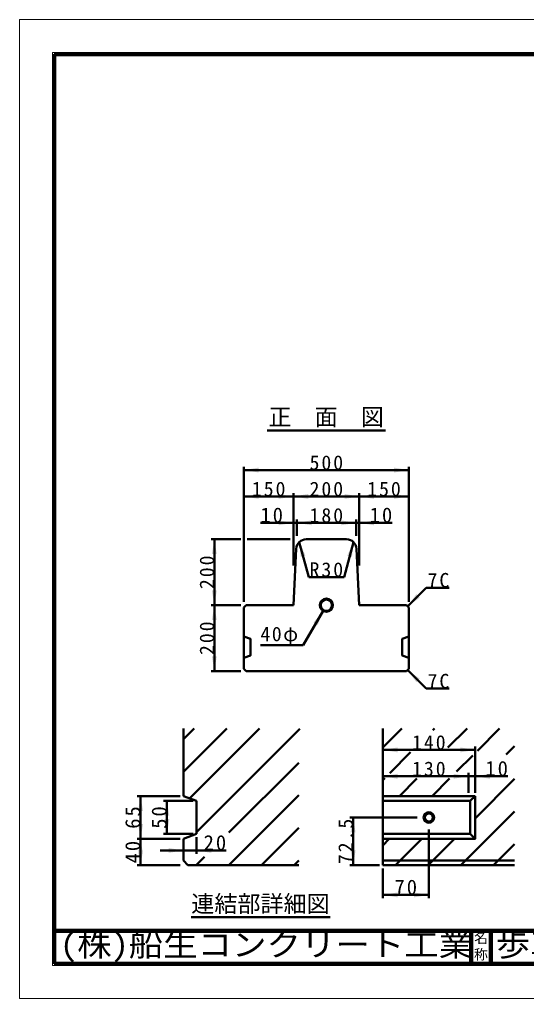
# Model space of a CAD drawing. Units: millimetres, scale not verified, with parts at other scales. Extents: x -2102 to 2102, y -1485 to 1485.
# Drawn here: x -2102 to -564, y -1485 to 1485 of the extents above; entities that cross this region are included whole.
import ezdxf
from ezdxf.enums import TextEntityAlignment as Align

# ---------------------------------------------------------------- set-up
doc = ezdxf.new("R2010")
doc.units = ezdxf.units.MM
doc.header["$LTSCALE"] = 5
doc.layers.add('0-0_V-nasSTD', color=7, linetype='Continuous', lineweight=50)
doc.layers.add('0-1_0', color=7, linetype='Continuous', lineweight=50)
doc.styles.add('ＭＳ ゴシック', font='')
doc.styles.get('ＭＳ ゴシック').set_extended_font_data('MS Gothic')

msp = doc.modelspace()

# ---------------------------------------------------------------- linework, layer by layer
at = {"layer": '0-0_V-nasSTD', "lineweight": 100}
for p, q in [((-1997.5, 1380), (-1997.5, -1380)), ((-732.5, -1280), (-732.5, -1380)), ((-672.5, -1280), (-672.5, -1380)), ((-1997.5, -1380), (1997.5, -1380))]:
    msp.add_line(p, q, dxfattribs=at)
at = {"layer": '0-0_V-nasSTD'}
for p, q in [((-1421.5, 128.087), (-1421.5, -281.913)), ((-921.5, 128.087), (-921.5, -281.913)), ((-1421.5, 118.087), (-921.5, 118.087)), ((-1271.5, 38.087), (-1421.5, 38.087)), ((-1271.5, 48.087), (-1271.5, -171.913)), ((-1271.5, 38.087), (-1071.5, 38.087)), ((-1071.5, 48.087), (-1071.5, -171.913)), ((-1071.5, 38.087), (-921.5, 38.087)), ((-1271.5, -41.913), (-1371.5, -41.913)), ((-1271.5, -41.913), (-1261.5, -41.913)), ((-1261.5, -31.913), (-1261.5, -81.913)), ((-1261.5, -41.913), (-1081.5, -41.913)), ((-1081.5, -31.913), (-1081.5, -81.913)), ((-1081.5, -41.913), (-1071.5, -41.913)), ((-1071.5, -41.913), (-971.5, -41.913)), ((-1521.5, -91.913), (-1431.5, -91.913)), ((-1511.5, -91.913), (-1511.5, -291.913)), ((-1281.5, -91.913), (-1411.5, -91.913)), ((-1253.639, -100.177), (-1225.169, -206.428)), ((-1110.037, -91.913), (-1232.963, -91.913)), ((-1089.361, -100.177), (-1117.831, -206.428)), ((-1271.5, -291.913), (-1262.925, -120.415)), ((-1071.5, -291.913), (-1080.075, -120.415)), ((-1225.169, -206.428), (-1117.831, -206.428)), ((-925, -295.413), (-868.431, -238.844)), ((-868.431, -238.844), (-798.431, -238.844)), ((-1431.5, -291.913), (-1521.5, -291.913)), ((-1511.5, -291.913), (-1511.5, -491.913)), ((-1421.5, -298.913), (-1414.5, -291.913)), ((-1414.5, -291.913), (-1271.5, -291.913)), ((-1181.5, -309.233), (-1241.5, -413.157)), ((-1241.5, -413.157), (-1371.5, -413.157)), ((-1431.5, -491.913), (-1521.5, -491.913)), ((-928.5, -491.913), (-1414.5, -491.913)), ((-925, -488.413), (-868.431, -544.982)), ((-868.431, -544.982), (-798.431, -544.982)), ((-1605.412, -665.978), (-1605.412, -870.978)), ((-1605.412, -698.702), (-1572.689, -665.978)), ((-1605.412, -797.697), (-1473.694, -665.978)), ((-1586.913, -878.192), (-1374.699, -665.978)), ((-1565.412, -980.687), (-1251.859, -667.133)), ((-1000.412, -665.978), (-1000.412, -1080.978)), ((-1000.412, -723.702), (-942.689, -665.978)), ((-848.694, -670.978), (-843.694, -665.978)), ((-802.628, -723.907), (-744.699, -665.978)), ((-645.704, -665.978), (-713.341, -733.615)), ((-1000.412, -730.978), (-720.412, -730.978)), ((-979.279, -801.563), (-915.765, -738.049)), ((-720.412, -720.978), (-720.412, -860.978)), ((-625.673, -744.943), (-600.412, -719.682)), ((-1467.544, -981.814), (-1255.412, -769.682)), ((-727.483, -747.758), (-776.448, -796.722)), ((-740.412, -800.978), (-740.412, -860.978)), ((-1000.412, -810.978), (-740.412, -810.978)), ((-1000.412, -822.697), (-994.61, -816.895)), ((-896.77, -818.049), (-949.699, -870.978)), ((-797.775, -818.049), (-850.704, -870.978)), ((-740.412, -810.978), (-720.412, -810.978)), ((-720.412, -810.978), (-620.412, -810.978)), ((-720.412, -938.676), (-600.412, -818.676)), ((-1745.412, -870.978), (-1615.412, -870.978)), ((-1735.412, -1000.978), (-1735.412, -870.978)), ((-1665.412, -885.978), (-1575.412, -885.978)), ((-1655.412, -985.978), (-1655.412, -885.978)), ((-1605.412, -870.978), (-1565.412, -885.978)), ((-1565.412, -885.978), (-1565.412, -985.978)), ((-1467.714, -1080.978), (-1255.412, -868.676)), ((-1000.412, -870.978), (-720.412, -870.978)), ((-720.412, -870.978), (-735.412, -885.978)), ((-763.719, -1080.978), (-600.412, -917.671)), ((-896.412, -935.978), (-1100.412, -935.978)), ((-1090.412, -935.978), (-1090.412, -1080.978)), ((-1368.719, -1080.978), (-1255.412, -967.671)), ((-860.412, -971.978), (-860.412, -1180.978)), ((-1745.412, -1000.978), (-1615.412, -1000.978)), ((-1735.412, -1080.978), (-1735.412, -1000.978)), ((-1665.412, -985.978), (-1575.412, -985.978)), ((-1565.412, -985.978), (-1605.412, -1000.978)), ((-1605.412, -1000.978), (-1605.412, -1066.978)), ((-1565.412, -995.978), (-1565.412, -1045.978)), ((-1000.412, -985.978), (-735.412, -985.978)), ((-1000.412, -1020.687), (-980.704, -1000.978)), ((-961.709, -1080.978), (-881.709, -1000.978)), ((-862.714, -1080.978), (-782.714, -1000.978)), ((-735.412, -985.978), (-720.412, -1000.978)), ((-1675.412, -1035.978), (-1605.412, -1035.978)), ((-664.724, -1080.978), (-600.412, -1016.666)), ((-1605.412, -1066.978), (-1591.412, -1080.978)), ((-1566.709, -1080.978), (-1541.521, -1055.79)), ((-1269.724, -1080.978), (-1255.412, -1066.666)), ((-1000.412, -1066.978), (-600.412, -1066.978)), ((-1745.412, -1080.978), (-1615.412, -1080.978)), ((-1255.412, -1080.978), (-1591.412, -1080.978)), ((-1010.412, -1080.978), (-1100.412, -1080.978)), ((-1000.412, -1080.978), (-600.412, -1080.978)), ((-1000.412, -1180.978), (-1000.412, -1090.978)), ((-1000.412, -1170.978), (-860.412, -1170.978))]:
    msp.add_line(p, q, dxfattribs=at)
at = {"layer": '0-0_V-nasSTD', "lineweight": 18}
for points in [[(-2102.5, -1485), (-2102.5, 1485), (2102.5, 1485), (2102.5, -1485)], [(-2002.5, -1385), (-2002.5, 1385), (2002.5, 1385), (2002.5, -1385)]]:
    msp.add_lwpolyline(points, close=True, dxfattribs=at)
at = {"layer": '0-0_V-nasSTD', "lineweight": 100}
msp.add_lwpolyline([(1997.5, -1380), (1997.5, 1380), (-1997.5, 1380)], dxfattribs=at)
at = {"layer": '0-0_V-nasSTD'}
for points in [[(-921.5, -298.913), (-928.5, -291.913), (-1071.5, -291.913)], [(-1421.5, -298.913), (-1421.5, -484.913), (-1414.5, -491.913)], [(-921.5, -298.913), (-921.5, -484.913), (-928.5, -491.913)], [(-1421.5, -386.913), (-1401.5, -394.413), (-1401.5, -444.413), (-1421.5, -451.913)], [(-921.5, -386.913), (-941.5, -394.413), (-941.5, -444.413), (-921.5, -451.913)], [(-720.412, -870.978), (-720.412, -1000.978), (-1000.412, -1000.978), (-1000.412, -870.978)], [(-1000.412, -885.978), (-735.412, -885.978), (-735.412, -985.978)], [(-1605.412, -1035.978), (-1565.412, -1035.978), (-1475.412, -1035.978)]]:
    msp.add_lwpolyline(points, dxfattribs=at)
for centre, radius in [((-1171.5, -291.913), 20), ((-1171.5, -291.913), 17), ((-860.412, -935.978), 16), ((-860.412, -935.978), 12)]:
    msp.add_circle(centre, radius, dxfattribs=at)
for centre, start, end in [((-1232.963, -121.913), 90, 177.1376), ((-1110.037, -121.913), 2.8624, 90)]:
    msp.add_arc(centre, 30, start, end, dxfattribs=at)
for points in [[(-1421.5, 118.087), (-1376.5, 110.587), (-1376.5, 125.587)], [(-966.5, 110.587), (-966.5, 125.587), (-921.5, 118.087)], [(-1421.5, 38.087), (-1376.5, 30.587), (-1376.5, 45.587)], [(-1316.5, 30.587), (-1316.5, 45.587), (-1271.5, 38.087)], [(-1271.5, 38.087), (-1226.5, 30.587), (-1226.5, 45.587)], [(-1116.5, 30.587), (-1116.5, 45.587), (-1071.5, 38.087)], [(-1071.5, 38.087), (-1026.5, 30.587), (-1026.5, 45.587)], [(-966.5, 30.587), (-966.5, 45.587), (-921.5, 38.087)], [(-1316.5, -49.413), (-1316.5, -34.413), (-1271.5, -41.913)], [(-1261.5, -41.913), (-1216.5, -49.413), (-1216.5, -34.413)], [(-1126.5, -49.413), (-1126.5, -34.413), (-1081.5, -41.913)], [(-1071.5, -41.913), (-1026.5, -49.413), (-1026.5, -34.413)], [(-1519, -136.913), (-1511.5, -91.913), (-1504, -136.913)], [(-1253.639, -100.177), (-1249.237, -145.584), (-1234.748, -141.702)], [(-1108.252, -141.702), (-1093.763, -145.584), (-1089.361, -100.177)], [(-1519, -246.913), (-1511.5, -291.913), (-1504, -246.913)], [(-925, -295.413), (-898.483, -258.29), (-887.877, -268.896)], [(-1519, -336.913), (-1511.5, -291.913), (-1504, -336.913)], [(-1210.495, -344.455), (-1197.505, -351.955), (-1181.5, -309.233)], [(-1519, -446.913), (-1511.5, -491.913), (-1504, -446.913)], [(-925, -488.413), (-898.483, -525.536), (-887.877, -514.929)], [(-1000.412, -730.978), (-955.412, -738.478), (-955.412, -723.478)], [(-765.412, -738.478), (-765.412, -723.478), (-720.412, -730.978)], [(-1000.412, -810.978), (-955.412, -818.478), (-955.412, -803.478)], [(-785.412, -818.478), (-785.412, -803.478), (-740.412, -810.978)], [(-720.412, -810.978), (-675.412, -818.478), (-675.412, -803.478)], [(-1742.912, -915.978), (-1735.412, -870.978), (-1727.912, -915.978)], [(-1662.912, -930.978), (-1655.412, -885.978), (-1647.912, -930.978)], [(-1662.912, -940.978), (-1655.412, -985.978), (-1647.912, -940.978)], [(-1097.912, -980.978), (-1090.412, -935.978), (-1082.912, -980.978)], [(-1742.912, -955.978), (-1735.412, -1000.978), (-1727.912, -955.978)], [(-1742.912, -1045.978), (-1735.412, -1000.978), (-1727.912, -1045.978)], [(-1742.912, -1035.978), (-1735.412, -1080.978), (-1727.912, -1035.978)], [(-1650.412, -1043.478), (-1650.412, -1028.478), (-1605.412, -1035.978)], [(-1565.412, -1035.978), (-1520.412, -1043.478), (-1520.412, -1028.478)], [(-1097.912, -1035.978), (-1090.412, -1080.978), (-1082.912, -1035.978)], [(-1000.412, -1170.978), (-955.412, -1178.478), (-955.412, -1163.478)], [(-905.412, -1178.478), (-905.412, -1163.478), (-860.412, -1170.978)]]:
    msp.add_solid(points, dxfattribs=at)
at = {"layer": '0-1_0'}
for p, q in [((-1351, 238.087), (-992, 238.087)), ((-1581.435, -1238.88), (-1160.175, -1238.88))]:
    msp.add_line(p, q, dxfattribs=at)
at = {"layer": '0-1_0', "lineweight": 100}
msp.add_line((-1997.5, -1280), (1997.5, -1280), dxfattribs=at)

# ---------------------------------------------------------------- texts
at = {"layer": '0-0_V-nasSTD', "style": 'ＭＳ ゴシック'}
for s, height, p in [('正\u3000面\u3000図', 51.32, (-1347, 238.087)), ('連結部詳細図', 51.32, (-1581.435, -1238.88)), ('名', 30.79, (-723.518, -1326.001)), ('称', 30.79, (-723.524, -1375.99))]:
    msp.add_text(s, height=height, dxfattribs=at).set_placement(p, align=Align.BOTTOM_LEFT)
at = {"layer": '0-0_V-nasSTD', "style": 'ＭＳ ゴシック', "width": 1.1}
for s, p in [('(株)船生コンクリート工業', (-1980, -1377.5)), ('歩車道境界ブロック', (-657.5, -1377.53))]:
    msp.add_text(s, height=69.65, dxfattribs=at).set_placement(p, align=Align.BOTTOM_LEFT)
at = {"layer": '0-0_V-nasSTD', "attachment_point": 7, "style": 'ＭＳ ゴシック'}
for s, insert, char_height in [('\\T1.2;500', (-1222.5, 118.087), 43.99), ('\\T1.2;150', (-1397.5, 38.087), 43.99), ('\\T1.2;200', (-1222.5, 38.087), 43.99), ('\\T1.2;150', (-1047.5, 38.087), 43.99), ('\\T1.19;10', (-1371.5, -41.913), 45.82), ('\\T1.2;180', (-1222.5, -41.913), 43.99), ('\\T1.19;10', (-1040, -41.913), 45.82), ('\\T1.2;R30', (-1222.5, -206.428), 43.99), ('\\T1.2;7C', (-864.431, -238.844), 43.99), ('\\T1.15;40φ', (-1371.5, -413.157), 43.99), ('\\T1.2;7C', (-864.431, -544.982), 43.99), ('\\T1.2;140', (-911.412, -730.978), 43.99), ('\\T1.2;130', (-911.412, -810.978), 43.99), ('\\T1.19;10', (-688.912, -810.978), 45.82), ('\\T1.19;20', (-1543.912, -1035.978), 45.82), ('\\T1.19;70', (-964.662, -1170.978), 45.82)]:
    msp.add_mtext(s, dxfattribs=dict(at, insert=insert, char_height=char_height))
at = {"layer": '0-0_V-nasSTD', "attachment_point": 7, "rotation": 90, "style": 'ＭＳ ゴシック'}
for s, insert, char_height in [('\\T1.2;200', (-1511.5, -242.913), 43.99), ('\\T1.2;200', (-1511.5, -442.913), 43.99), ('\\T1.19;65', (-1735.412, -970.228), 45.82), ('\\T1.19;50', (-1655.412, -970.228), 45.82), ('\\T1.2;72.5', (-1090.412, -1077.478), 43.99), ('\\T1.19;40', (-1735.412, -1075.228), 45.82)]:
    msp.add_mtext(s, dxfattribs=dict(at, insert=insert, char_height=char_height))

doc.saveas('drawing.dxf')
